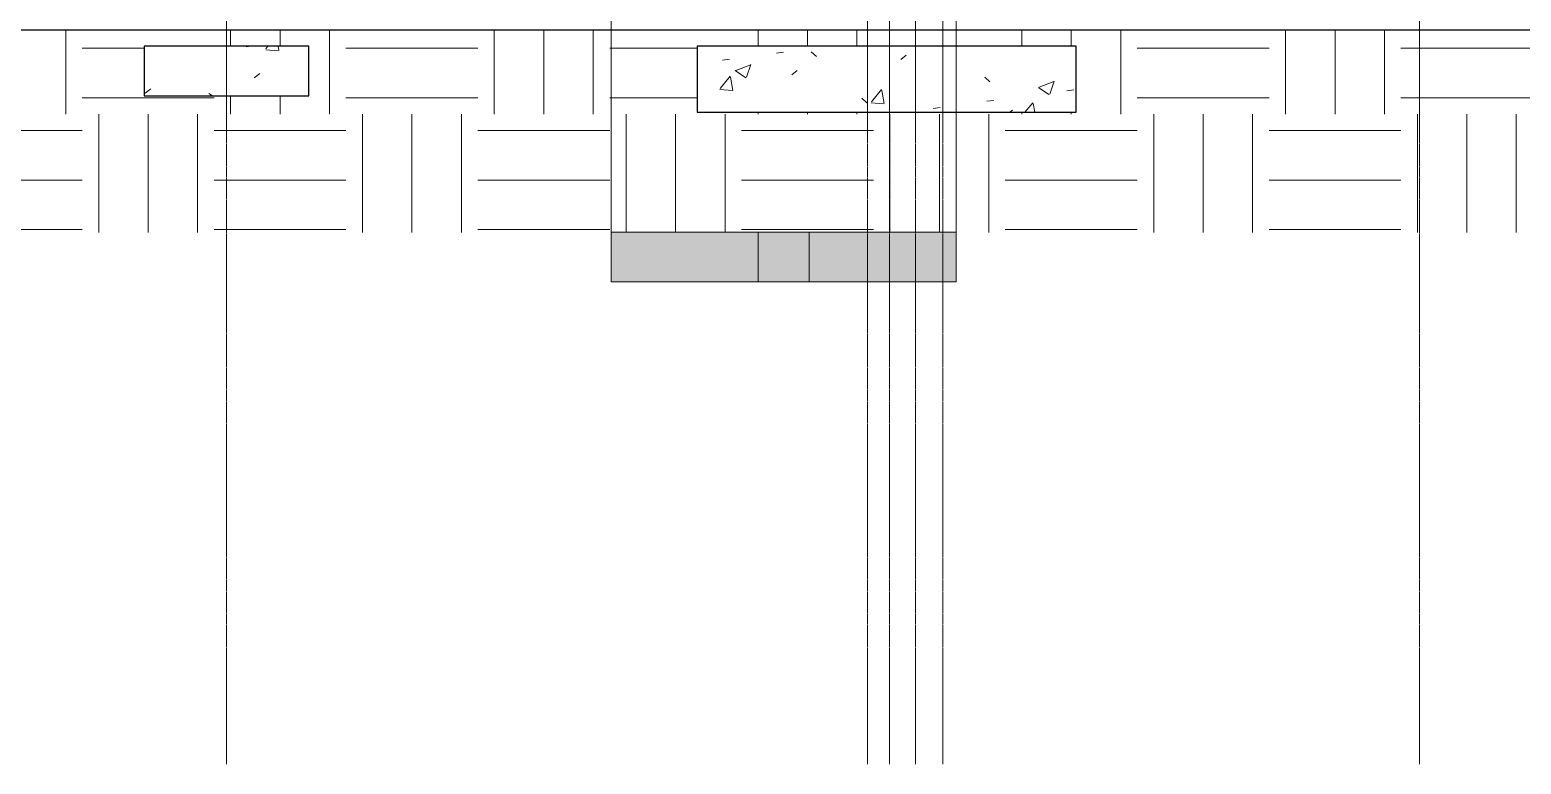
# Model space of a CAD drawing. Header units: inches. Extents: x -23445 to -32, y -314 to 853.
# Drawn here: x -11555 to -11012, y -273 to -6 of the extents above; entities that cross this region are included whole.
import ezdxf

# ---------------------------------------------------------------- set-up
doc = ezdxf.new("R2010")
doc.units = ezdxf.units.IN
doc.header["$MEASUREMENT"] = 0
doc.linetypes.add('Grid Line 1_2_', pattern=[0.875, 0.5, -0.125, 0.125, -0.125])
for name, color, linetype, lineweight in [('A-FLOR', 192, 'Continuous', 9), ('C-TOPO', 7, 'Continuous', 9), ('G-ANNO-SYMB', 111, 'Continuous', 9), ('S-FNDN', 32, 'Continuous', 9), ('S-GRID', 1, 'Continuous', 9)]:
    doc.layers.add(name, color=color, linetype=linetype, lineweight=lineweight)
pattern_1 = [(50, (22063.86, 65.275), (55.0854, -4.82), [5.76, -63.36]), (355, (22063.86, 65.275), (-10.656, 57.7685), [4.608, -50.688]), (100.451, (22068.45, 64.874), (44.4295, 52.949), [4.895, -53.848]), (46.184, (22063.86, 80.635), (81.964, -12.712), [8.64, -95.04]), (96.636, (22070.69, 79.576), (71.781, 74.812), [7.343, -80.772]), (351.184, (22063.86, 80.635), (71.782, 74.812), [6.912, -76.032]), (21, (22071.54, 76.795), (45.842, -30.9215), [5.76, -63.36]), (326, (22071.54, 76.795), (18.687, 55.6915), [4.608, -50.688]), (71.451, (22075.36, 74.22), (64.529, 24.77), [4.895, -53.848]), (37.5, (22063.858, 65.275), (0.9339, 25.5668), [2.534, -47.539, 2.534, -48.922, -50.88]), (37.5, (22063.858, 65.275), (0.9339, 25.5668), [-101.53, 2.534, -48.346]), (7.5, (22063.858, 65.275), (20.204, 30.2913), [2.534, -26.803, 2.534, -46.387, -19.392]), (7.5, (22063.858, 65.275), (20.204, 30.2913), [-78.259, 2.534, -16.858]), (327.5, (22046.732, 65.275), (40.9978, -1.7324), [2.534, -16.666, 2.534, -57.37, -79.488]), (327.5, (22046.732, 65.275), (40.9978, -1.7324), [-79.104, 2.534, -76.954]), (317.5, (22039.052, 65.275), (44.789, 7.688), [2.534, -22.426, 2.534, -37.248, -56.448]), (317.5, (22039.052, 65.275), (44.789, 7.688), [-64.742, 2.534, -53.914])]

# ---------------------------------------------------------------- blocks, each defined once
blk = doc.blocks.new('Struct_Xcel_Sports Complex_rvt-3-Building Section - North_South looking East _ Lounge')
at = {"layer": 'S-FNDN'}
h = blk.add_hatch(dxfattribs=at)
h.set_pattern_fill('FP_37', color=256, style=0, pattern_type=2)
h.set_pattern_definition(pattern_1)
h.paths.add_polyline_path([(22104.33, -30), (22138.8, -30), (22138.8, -12), (22078.8, -12), (22078.8, -30)], flags=0)
h = blk.add_hatch(dxfattribs=at)
h.set_pattern_fill('FP_37', color=256, style=0, pattern_type=2)
h.set_pattern_definition(pattern_1)
h.paths.add_polyline_path([(22414.2, -36), (22418.05, -36), (22418.05, -12), (22280.05, -12), (22280.05, -36)], flags=0)
at = {"layer": 'A-FLOR', "color": 250, "lineweight": 25}
blk.add_line((21132.3, -6), (22790.8, -6), dxfattribs=at)
at = {"layer": 'S-FNDN', "color": 250, "lineweight": 25}
for p, q in [((22138.8, -12), (22078.8, -12)), ((22078.8, -12), (22078.8, -30)), ((22138.8, -30), (22138.8, -12)), ((22418.05, -12), (22280.05, -12)), ((22280.05, -12), (22280.05, -36)), ((22418.05, -36), (22418.05, -12)), ((22078.8, -30), (22138.8, -30)), ((22280.05, -36), (22418.05, -36))]:
    blk.add_line(p, q, dxfattribs=at)
blk = doc.blocks.new('Section - 3_32_ x 3_8_-18514-Building Section - North_South looking East _ Lounge')
at = {"layer": 'G-ANNO-SYMB'}
blk.add_hatch(color=256, dxfattribs=at).paths.add_polyline_path([(22320.83, -79.66), (22248.83, -79.66), (22248.83, -97.66), (22320.83, -97.66)], flags=0)
for p, q in [((22248.83, -97.66), (22248.83, -79.66)), ((22248.83, -79.66), (22320.83, -79.66)), ((22320.83, -79.66), (22320.83, -97.66)), ((22320.83, -97.66), (22248.83, -97.66))]:
    blk.add_line(p, q, dxfattribs=at)

msp = doc.modelspace()

# ---------------------------------------------------------------- hatches: boundary and pattern name
at = {"layer": 'C-TOPO'}
h = msp.add_hatch(dxfattribs=at)
h.set_pattern_fill('FP_33', color=256, style=0, pattern_type=2)
h.set_pattern_definition([(0, (22063.86, 65.275), (48, 48), [48, -48]), (0, (22063.86, 83.275), (48, 48), [48, -48]), (0, (22063.86, 101.275), (48, 48), [48, -48]), (90, (22069.86, 107.275), (-48, 48), [48, -48]), (90, (22087.86, 107.275), (-48, 48), [48, -48]), (90, (22105.86, 107.275), (-48, 48), [48, -48])])
h.paths.add_polyline_path([(-11323.32, -79.73), (-10793.56, -79.73), (-10793.56, -54), (-10837.56, -54), (-10837.56, -36), (-10801.56, -36), (-10801.56, -6), (-12460.06, -6), (-12460.06, -36), (-12394.31, -36), (-12394.31, -60), (-12514.31, -60), (-12514.31, -36), (-12470.06, -36), (-12470.06, 0), (-13037.38, 0), (-13037.38, -79.73), (-11325.1, -79.73)], flags=0)
h.paths.add_polyline_path([(-11243.08, -36), (-11312.31, -36), (-11312.31, -12), (-11174.31, -12), (-11174.31, -36), (-11178.16, -36)], flags=0)
h.paths.add_polyline_path([(-11936.06, -30), (-11996.06, -30), (-11996.06, -12), (-11936.06, -12), (-11936.06, -14.96)], flags=0)
h.paths.add_polyline_path([(-11694.81, -30), (-11754.81, -30), (-11754.81, -12), (-11694.81, -12)], flags=0)
h.paths.add_polyline_path([(-12177.31, -30), (-12237.31, -30), (-12237.31, -12), (-12177.31, -12), (-12177.31, -20.9)], flags=0)
h.paths.add_polyline_path([(-11488.03, -30), (-11513.56, -30), (-11513.56, -12), (-11453.56, -12), (-11453.56, -30)], flags=0)

# ---------------------------------------------------------------- linework, layer by layer
at = {"layer": 'G-ANNO-SYMB'}
for p, q in [((-11343.53, 545.16), (-11343.53, -79.66)), ((-11218, 545.16), (-11218, -79.66))]:
    msp.add_line(p, q, dxfattribs=at)
at = {"layer": 'S-GRID', "linetype": 'Grid Line 1_2_'}
for p, q in [((-11483.56, -273.16), (-11483.56, 738.66)), ((-11483.56, -273.16), (-11483.56, 738.66)), ((-11250.31, -273.16), (-11250.31, 738.66)), ((-11242.31, -273.16), (-11242.31, 738.66)), ((-11232.81, -273.16), (-11232.81, 738.66)), ((-11232.81, -273.16), (-11232.81, 738.66)), ((-11222.81, -273.16), (-11222.81, 738.66)), ((-11049.31, -273.16), (-11049.31, 738.66)), ((-11049.31, -273.16), (-11049.31, 738.66))]:
    msp.add_line(p, q, dxfattribs=at)

# ---------------------------------------------------------------- block references
at = {"color": 90, "lineweight": 5}
msp.add_blockref('Struct_Xcel_Sports Complex_rvt-3-Building Section - North_South looking East _ Lounge', (-33592.36, 0), dxfattribs=at)
at = {"layer": 'G-ANNO-SYMB'}
msp.add_blockref('Section - 3_32_ x 3_8_-18514-Building Section - North_South looking East _ Lounge', (-33592.36, 0), dxfattribs=at)
at = {"layer": 'G-ANNO-SYMB', "extrusion": (0, 0, -1)}
msp.add_blockref('Section - 3_32_ x 3_8_-18514-Building Section - North_South looking East _ Lounge', (-11030.83, 0), dxfattribs=at)

doc.saveas('drawing.dxf')
